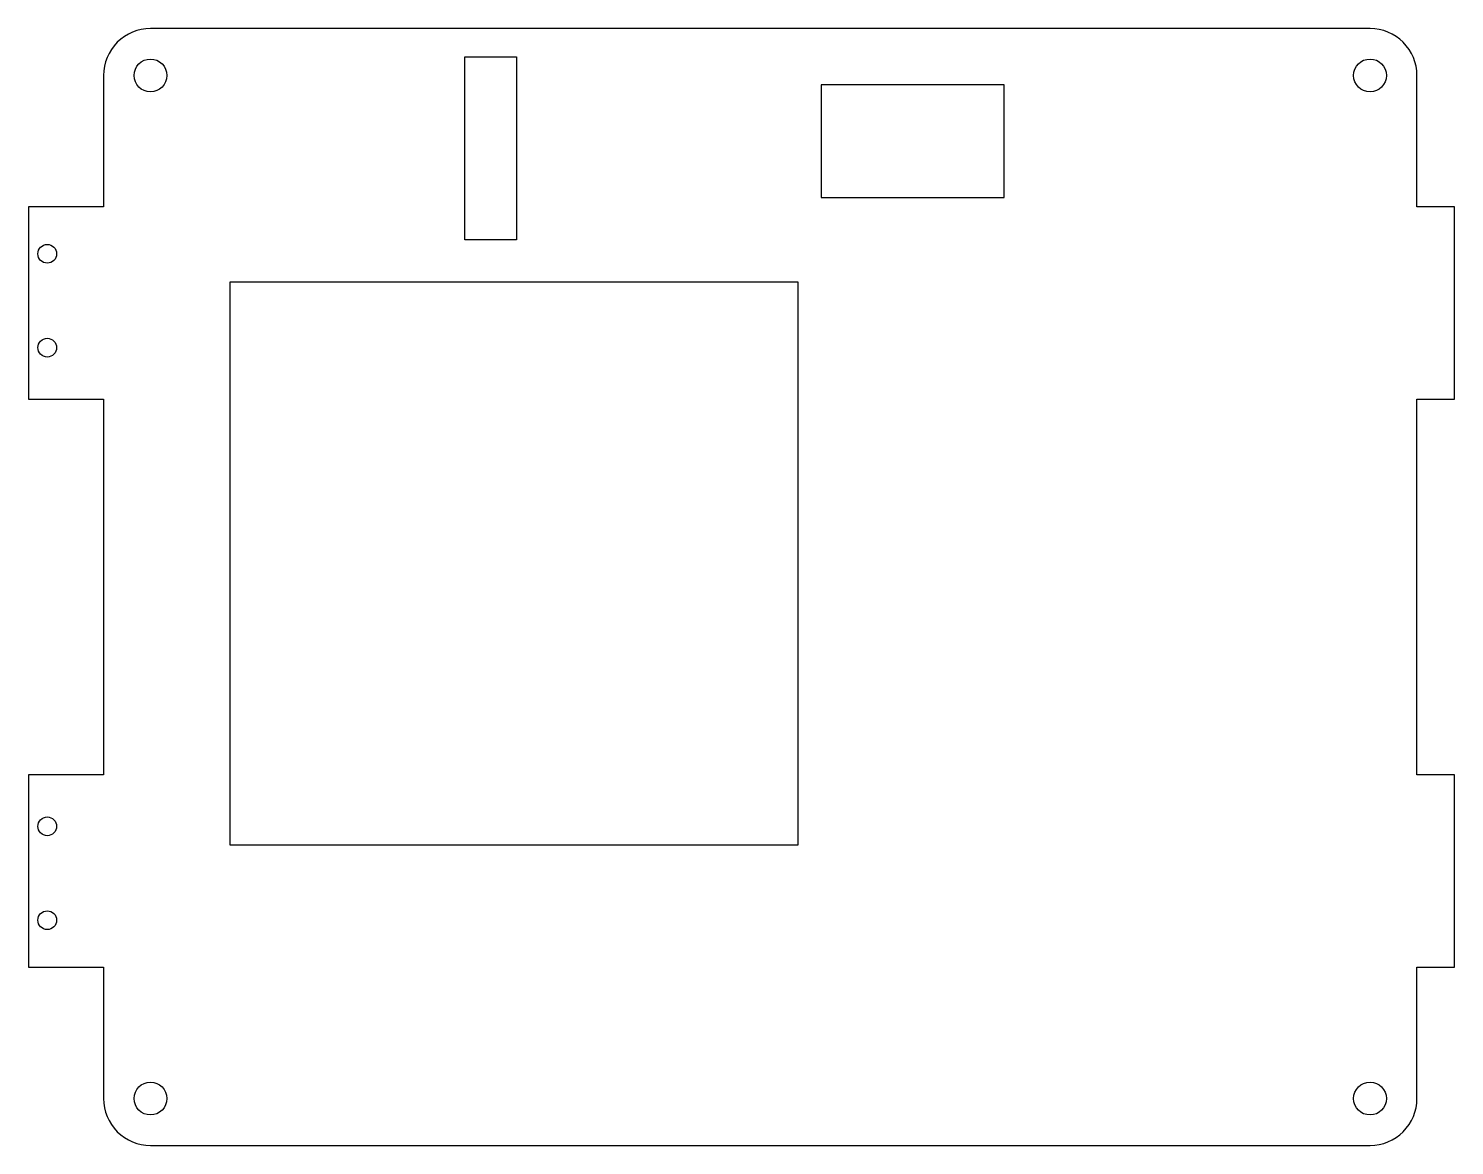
# Model space of a CAD drawing. Header units: millimetres. Extents: x -8 to 144, y 0 to 119.
import ezdxf

# ---------------------------------------------------------------- set-up
doc = ezdxf.new("R2010")
doc.units = ezdxf.units.MM
doc.layers.get('0').update_dxf_attribs({"linetype": 'CONTINUOUS'})

msp = doc.modelspace()

# ---------------------------------------------------------------- linework, layer by layer
msp.add_line((0, 79.5), (0, 39.5))
msp.add_lwpolyline([(5, 0), (135, 0, 0.414214), (140, 5), (140, 19), (144, 19), (144, 39.5), (140, 39.5), (140, 79.5), (144, 79.5), (144, 100), (140, 100), (140, 114, 0.414214), (135, 119), (44, 119), (40, 119), (5, 119, 0.414214), (0, 114), (0, 100), (-8, 100), (-8, 79.5), (0, 79.5), (0, 39.5), (-8, 39.5), (-8, 19), (0, 19), (0, 5, 0.414214)], format="xyb", close=True)
for points in [[(44, 116), (44, 96.5), (38.5, 96.5), (38.5, 116)], [(76.5, 101), (96, 101), (96, 113), (76.5, 113)], [(13.5, 32), (13.5, 92), (74, 92), (74, 32)]]:
    msp.add_lwpolyline(points, close=True)
for centre, radius in [((5, 114), 1.75), ((135, 114), 1.75), ((-6, 95), 1), ((-6, 85), 1), ((-6, 34), 1), ((-6, 24), 1), ((5, 5), 1.75), ((135, 5), 1.75)]:
    msp.add_circle(centre, radius)

doc.saveas('drawing.dxf')
